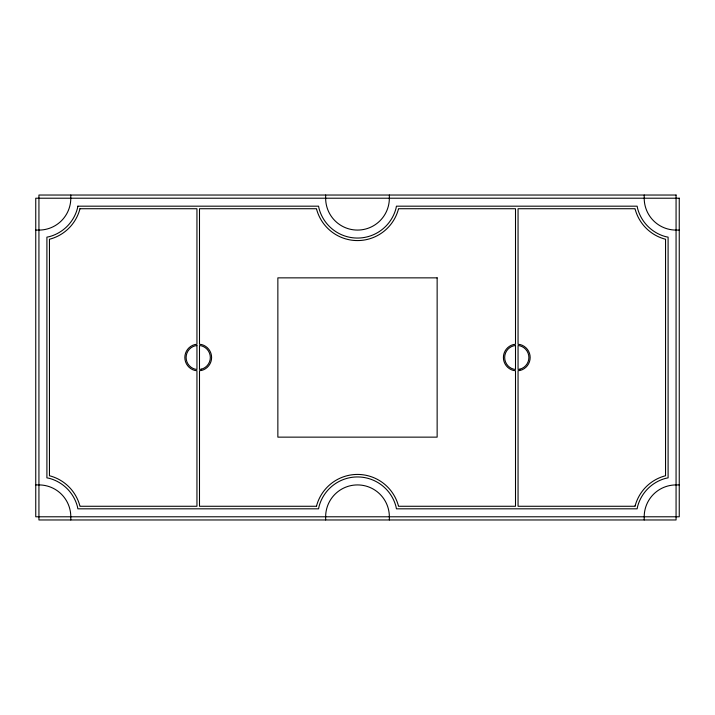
<?xml version="1.0" encoding="UTF-8"?>
<svg xmlns="http://www.w3.org/2000/svg" width="715" height="715" viewBox="0 0 715 715"><rect width="100%" height="100%" fill="white"/><g stroke="black" fill="none" stroke-linecap="round" stroke-linejoin="round"><path stroke-width="1.07" d="M35.75 230.078L38.932 230.078A31.853 31.853 0 0 0 70.794 198.216L70.794 195.034M679.25 230.078L676.068 230.078A31.853 31.853 0 0 1 644.206 198.216L644.206 195.034M35.75 484.922L38.932 484.922A31.853 31.853 0 0 1 70.794 516.784L70.794 519.966M679.25 484.922L676.068 484.922A31.853 31.853 0 0 0 644.206 516.784L644.206 519.966M389.353 195.034L389.353 198.216A31.853 31.853 0 0 1 357.5 230.078A31.853 31.853 0 0 1 325.647 198.216L325.647 195.034M389.353 519.966L389.353 516.784A31.853 31.853 0 0 0 357.5 484.922A31.853 31.853 0 0 0 325.647 516.784L325.647 519.966M77.864 206.179L77.399 208.521A39.817 39.817 0 0 1 49.246 236.683L46.904 237.148L46.904 477.852L49.246 478.317A39.817 39.817 0 0 1 77.399 506.479L77.864 508.821L318.568 508.821L319.033 506.479A39.817 39.817 0 0 1 395.967 506.479L396.432 508.821L637.137 508.821L637.601 506.479A39.817 39.817 0 0 1 665.754 478.317L668.096 477.852L668.096 237.148L665.754 236.683A39.817 39.817 0 0 1 637.601 208.521L637.137 206.179L396.432 206.179L395.967 208.521A39.817 39.817 0 0 1 319.033 208.521L318.568 206.179L77.864 206.179M79.955 208.726L79.857 209.182A42.373 42.373 0 0 1 49.898 239.141L49.451 239.23L49.451 475.77L49.898 475.859A42.373 42.373 0 0 1 79.857 505.818L79.955 506.274L196.947 506.274L196.947 370.71L194.757 370.424A13.379 13.379 0 0 1 194.757 344.576L196.947 344.29L196.947 208.726L79.955 208.726M316.575 505.818L316.486 506.274L199.494 506.274L199.494 370.71L201.684 370.424A13.379 13.379 0 0 0 201.684 344.576L199.494 344.29L199.494 208.726L316.486 208.726L316.575 209.182A42.373 42.373 0 0 0 398.425 209.182L398.514 208.726L515.506 208.726L515.506 344.29L513.316 344.576A13.379 13.379 0 0 0 513.316 370.424L515.506 370.71L515.506 506.274L398.514 506.274L398.425 505.818A42.373 42.373 0 0 0 316.575 505.818M635.143 505.818L635.045 506.274L518.053 506.274L518.053 370.71L520.243 370.424A13.379 13.379 0 0 0 520.243 344.576L518.053 344.29L518.053 208.726L635.045 208.726L635.143 209.182A42.373 42.373 0 0 0 665.102 239.141L665.549 239.23L665.549 475.77L665.102 475.859A42.373 42.373 0 0 0 635.143 505.818M196.947 345.56L195.088 345.81A12.101 12.101 0 0 0 195.088 369.19L196.947 369.441L196.947 345.56M201.353 369.19L199.494 369.441L199.494 345.56L201.353 345.81A12.101 12.101 0 0 1 201.353 369.19M515.506 345.56L513.647 345.81A12.101 12.101 0 0 0 513.647 369.19L515.506 369.441L515.506 345.56M519.912 369.19L518.053 369.441L518.053 345.56L519.912 345.81A12.101 12.101 0 0 1 519.912 369.19M676.068 195.034L38.932 195.034L38.932 519.966L676.068 519.966L676.068 195.034M679.25 198.216L35.75 198.216L35.75 516.784L679.25 516.784L679.25 198.216M437.142 277.858L277.858 277.858L277.858 437.142L437.142 437.142L437.142 277.858"/></g></svg>
